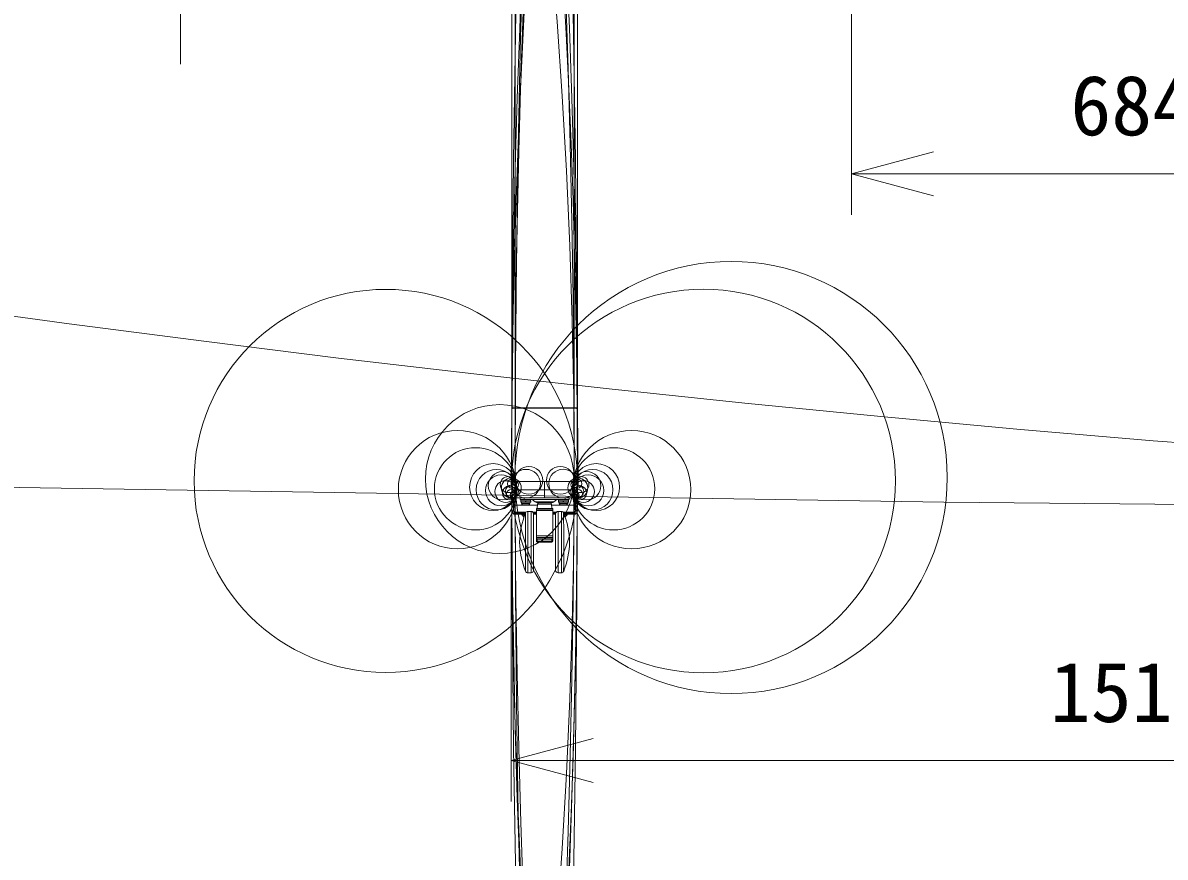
# Model space of a CAD drawing. Units: millimetres, scale not verified. Extents: x -4441 to 4512, y -674 to 8972.
# Drawn here: x -50.56 to -15.72, y 8.23 to 33.69 of the extents above; entities that cross this region are included whole.
import ezdxf
from ezdxf.enums import TextEntityAlignment as Align

# ---------------------------------------------------------------- set-up
doc = ezdxf.new("R2010")
doc.units = ezdxf.units.MM
doc.header["$LTSCALE"] = 0.125
for name, color, linetype, lineweight in [('0-0_0', 7, 'Continuous', 18), ('0-5_SUNPO', 3, 'Continuous', 18), ('0-6_GAIKEI', 1, 'Continuous', 18)]:
    doc.layers.add(name, color=color, linetype=linetype, lineweight=lineweight)
doc.styles.add('ＭＳ ゴシック', font='')
doc.styles.get('ＭＳ ゴシック').set_extended_font_data('MS Gothic')

# ---------------------------------------------------------------- blocks, each defined once
blk = doc.blocks.new('_Open30')
at = {"layer": '0-0_0'}
blk.add_line((0, 0), (-1, 0), dxfattribs=at)
blk.add_lwpolyline([(-1, 0.26795), (0, 0), (-1, -0.26795)], dxfattribs=at)
blk = doc.blocks.new('D1')
at = {"layer": '0-5_SUNPO'}
for p, q in [((168.2157, 168.3692), (168.2157, 155.3243)), ((185.3157, 168.3692), (185.3157, 155.3243)), ((170.7157, 156.5743), (182.8157, 156.5743))]:
    blk.add_line(p, q, dxfattribs=at)
at = {"layer": '0-5_SUNPO', "xscale": 2.5, "yscale": 2.5, "rotation": 180}
blk.add_blockref('_Open30', (168.2157, 156.5743), dxfattribs=at)
at = {"layer": '0-5_SUNPO', "xscale": 2.5, "yscale": 2.5}
blk.add_blockref('_Open30', (185.3157, 156.5743), dxfattribs=at)
at = {"layer": '0-5_SUNPO', "color": 7, "style": 'ＭＳ ゴシック'}
blk.add_text('684', height=1.833, dxfattribs=at).set_placement((174.8907, 157.1993), align=Align.BOTTOM_LEFT)
blk = doc.blocks.new('D2')
at = {"layer": '0-5_SUNPO'}
for p, q in [((166.4861, 177.8332), (146.4974, 177.8332)), ((147.7474, 175.3332), (147.7474, 172.8332)), ((166.4861, 170.3332), (146.4974, 170.3332)), ((147.7474, 170.3332), (147.7474, 159.9166))]:
    blk.add_line(p, q, dxfattribs=at)
at = {"layer": '0-5_SUNPO', "xscale": 2.5, "yscale": 2.5}
for p, rotation in [((147.7474, 177.8332), 90), ((147.7474, 170.3332), 270)]:
    blk.add_blockref('_Open30', p, dxfattribs=dict(at, rotation=rotation))
at = {"layer": '0-5_SUNPO', "color": 7, "style": 'ＭＳ ゴシック'}
blk.add_text('300', height=1.833, rotation=90, dxfattribs=at).set_placement((147.1224, 161.9999), align=Align.BOTTOM_LEFT)
blk = doc.blocks.new('D5')
at = {"layer": '0-5_SUNPO'}
for p, q in [((157.8308, 146.0466), (157.8308, 137.4208)), ((195.7006, 146.0465), (195.7006, 137.4208)), ((160.3308, 138.6708), (193.2006, 138.6708))]:
    blk.add_line(p, q, dxfattribs=at)
at = {"layer": '0-5_SUNPO', "xscale": 2.5, "yscale": 2.5, "rotation": 180}
blk.add_blockref('_Open30', (157.8308, 138.6708), dxfattribs=at)
at = {"layer": '0-5_SUNPO', "xscale": 2.5, "yscale": 2.5}
blk.add_blockref('_Open30', (195.7006, 138.6708), dxfattribs=at)
at = {"layer": '0-5_SUNPO', "color": 7, "style": 'ＭＳ ゴシック'}
blk.add_text('1513', height=1.833, dxfattribs=at).set_placement((174.2657, 139.2958), align=Align.BOTTOM_LEFT)

msp = doc.modelspace()

# ---------------------------------------------------------------- linework, layer by layer
at = {"layer": '0-6_GAIKEI', "color": 7}
for p, q in [((-35.6444, 57.3384), (-35.6444, 21.9409)), ((-33.6444, 35.0134), (-33.6444, 21.9409)), ((-35.6449, 21.896), (-35.668, 19.5847)), ((-35.6453, 21.644), (-35.6452, 21.6758)), ((-35.6446, 21.9235), (-35.6449, 21.896)), ((-35.6445, 21.9272), (-35.6447, 21.8617)), ((-35.6446, 21.9273), (-35.6445, 21.9272)), ((-35.6446, 21.9273), (-35.6446, 21.9235)), ((-35.6445, 21.9272), (-35.6443, 21.9272)), ((-35.6443, 21.9272), (-35.6441, 21.9272)), ((-35.6407, 21.9361), (-35.6368, 21.9387)), ((-35.632, 21.9397), (-35.6321, 21.9397)), ((-33.6568, 21.9397), (-33.6569, 21.9397)), ((-33.6446, 21.9272), (-33.6448, 21.9272)), ((-33.6444, 21.9272), (-33.6446, 21.9272)), ((-33.6444, 21.9272), (-33.6443, 21.9273)), ((-33.6444, 21.9272), (-33.6444, 21.9266)), ((-33.6443, 21.9235), (-33.6443, 21.9273)), ((-33.644, 21.896), (-33.6443, 21.9235)), ((-33.6209, 19.5847), (-33.644, 21.896)), ((-33.6435, 21.6439), (-33.6436, 21.6758)), ((-35.6668, 19.5517), (-35.668, 19.5847)), ((-35.6444, 19.5397), (-35.6543, 19.5397)), ((-35.6445, 19.5898), (-35.6448, 19.5908)), ((-35.6445, 19.5898), (-35.6445, 19.5924)), ((-35.6445, 19.5846), (-35.6445, 19.5898)), ((-35.6445, 19.5846), (-35.6444, 19.5825)), ((-35.6443, 19.5953), (-35.6444, 19.5909)), ((-35.6444, 19.5909), (-35.6444, 19.1959)), ((-33.7444, 19.6909), (-35.5444, 19.6909)), ((-33.6453, 19.6033), (-33.6449, 19.6003)), ((-33.6444, 19.5909), (-33.6444, 19.1959)), ((-33.6444, 19.5894), (-33.6443, 19.5898)), ((-33.6444, 19.5846), (-33.6444, 19.5824)), ((-33.6345, 19.5397), (-33.6444, 19.5397)), ((-33.6443, 19.5898), (-33.6441, 19.5908)), ((-33.6443, 19.5898), (-33.6443, 19.5846)), ((-33.6209, 19.5847), (-33.622, 19.5517)), ((-35.6444, 18.7909), (-35.6444, 19.1957)), ((-35.6444, 19.1909), (-33.6444, 19.1909)), ((-33.6447, 19.1942), (-33.6444, 19.1959)), ((-33.6444, 19.1957), (-33.6444, 18.7909)), ((-34.8944, 17.8659), (-34.8944, 18.8674)), ((-34.3944, 18.8674), (-34.8944, 18.8674)), ((-34.3944, 18.8674), (-34.3944, 17.8659)), ((-35.5444, 18.6909), (-35.2419, 18.6909)), ((-35.3369, 18.6834), (-35.3369, 18.6762)), ((-35.2447, 18.6834), (-35.3369, 18.6834)), ((-35.2944, 18.6909), (-35.2944, 18.6834)), ((-35.2757, 18.6134), (-35.2749, 18.5992)), ((-35.2732, 18.6307), (-35.2729, 18.6312)), ((-35.265, 18.6909), (-35.2637, 18.6834)), ((-35.0569, 18.7784), (-35.1564, 18.7784)), ((-34.9819, 16.9784), (-34.9819, 18.7034)), ((-34.9819, 18.6909), (-34.8944, 18.6909)), ((-34.3944, 18.6909), (-34.3069, 18.6909)), ((-34.3069, 16.9784), (-34.3069, 18.7034)), ((-34.1325, 18.7784), (-34.2319, 18.7784)), ((-34.047, 18.6909), (-33.7444, 18.6909)), ((-33.9519, 18.6834), (-34.0441, 18.6834)), ((-33.9519, 18.6762), (-34.0414, 18.6762)), ((-34.0251, 18.6834), (-34.0239, 18.6909)), ((-34.0159, 18.6312), (-34.0157, 18.6307)), ((-34.0139, 18.5992), (-34.0132, 18.6134)), ((-33.9944, 18.6834), (-33.9944, 18.6909)), ((-33.9519, 18.6762), (-33.9519, 18.6834)), ((-34.4194, 17.8409), (-34.8694, 17.8409)), ((-35.1589, 16.9034), (-35.1567, 16.9034)), ((-35.1567, 16.9034), (-35.0569, 16.9034)), ((-34.2319, 16.9034), (-34.1322, 16.9034))]:
    msp.add_line(p, q, dxfattribs=at)
at = {"layer": '0-6_GAIKEI'}
for p, q in [((-35.5444, 57.3384), (-35.5444, 21.9409)), ((-33.7444, 35.0134), (-33.7444, 21.9409)), ((-33.6444, 21.9409), (-35.6444, 21.9409)), ((-35.5694, 21.9409), (-35.5694, 21.9397)), ((-35.5633, 21.9397), (-35.5633, 21.9409)), ((-33.7444, 21.9397), (-35.5445, 21.9397)), ((-35.5445, 21.9272), (-33.7444, 21.9272)), ((-35.487, 21.9397), (-35.487, 21.9409)), ((-33.8019, 21.9409), (-33.8019, 21.9397)), ((-33.7444, 21.9397), (-33.7444, 21.9272)), ((-33.7255, 21.9409), (-33.7255, 21.9397)), ((-33.7194, 21.9397), (-33.7194, 21.9409)), ((-35.6444, 19.5517), (-35.6668, 19.5517)), ((-34.6444, 19.6909), (-34.6444, 19.1909)), ((-33.622, 19.5517), (-33.6445, 19.5517)), ((-33.6444, 19.4409), (-35.6444, 19.4409)), ((-35.5944, 18.7909), (-35.5944, 19.1909)), ((-35.5819, 18.7738), (-35.5819, 19.1909)), ((-35.2694, 19.1909), (-35.2694, 19.1418)), ((-34.0194, 19.1418), (-34.0194, 19.1909)), ((-33.7069, 18.7738), (-33.7069, 19.1909)), ((-33.6944, 19.1909), (-33.6944, 18.7909)), ((-35.6444, 18.9354), (-35.5944, 18.9354)), ((-35.5819, 18.9689), (-35.2503, 18.9689)), ((-35.3719, 19.1018), (-35.0669, 19.1018)), ((-35.3694, 19.1418), (-35.3694, 19.1018)), ((-35.3507, 19.0643), (-35.3485, 19.0231)), ((-35.0903, 19.0231), (-35.3485, 19.0231)), ((-35.125, 18.9798), (-35.3139, 18.9798)), ((-35.2979, 18.9764), (-35.2982, 18.9758)), ((-35.2407, 18.9681), (-35.2407, 18.9764)), ((-35.2407, 18.9689), (-35.1981, 18.9689)), ((-35.2352, 19.1018), (-35.2116, 19.0643)), ((-35.2037, 19.0643), (-35.2273, 19.1018)), ((-35.2076, 19.0706), (-35.2155, 19.0706)), ((-35.1981, 18.9681), (-35.1981, 18.9764)), ((-35.1886, 18.9689), (-34.859, 18.9689)), ((-35.1407, 18.9758), (-35.141, 18.9764)), ((-35.0903, 19.0231), (-35.0882, 19.0643)), ((-35.0694, 19.1018), (-35.0694, 19.1418)), ((-35.0669, 19.0643), (-35.0669, 19.1018)), ((-35.0194, 19.1418), (-34.9287, 19.0692)), ((-34.3602, 19.0692), (-34.9287, 19.0692)), ((-34.3944, 18.8651), (-34.8944, 18.8651)), ((-34.3944, 18.8476), (-34.8944, 18.8476)), ((-34.8567, 18.9953), (-34.8679, 18.8674)), ((-34.4383, 19.0418), (-34.8506, 19.0418)), ((-34.8069, 19.0409), (-34.482, 19.0409)), ((-34.7694, 19.0418), (-34.7694, 19.0409)), ((-34.5194, 19.0409), (-34.5194, 19.0418)), ((-34.4298, 18.9689), (-34.1003, 18.9689)), ((-34.3602, 19.0692), (-34.2694, 19.1418)), ((-34.2219, 19.1018), (-33.9169, 19.1018)), ((-34.2194, 19.1418), (-34.2194, 19.1018)), ((-34.2007, 19.0643), (-34.1985, 19.0231)), ((-33.9403, 19.0231), (-34.1985, 19.0231)), ((-33.975, 18.9798), (-34.1639, 18.9798)), ((-34.1479, 18.9764), (-34.1482, 18.9758)), ((-34.0907, 18.9681), (-34.0907, 18.9764)), ((-34.0907, 18.9689), (-34.0481, 18.9689)), ((-34.0852, 19.1018), (-34.0616, 19.0643)), ((-34.0537, 19.0643), (-34.0773, 19.1018)), ((-34.0576, 19.0706), (-34.0655, 19.0706)), ((-34.0481, 18.9681), (-34.0481, 18.9764)), ((-34.0386, 18.9689), (-33.7069, 18.9689)), ((-33.9907, 18.9758), (-33.991, 18.9764)), ((-33.9403, 19.0231), (-33.9382, 19.0643)), ((-33.9194, 19.1018), (-33.9194, 19.1418)), ((-33.9169, 19.0643), (-33.9169, 19.1018)), ((-33.6944, 18.9354), (-33.6444, 18.9354)), ((-35.6177, 18.7229), (-35.2294, 18.7229)), ((-35.5819, 18.7738), (-35.569, 18.7536)), ((-35.569, 18.7536), (-35.212, 18.7536)), ((-35.2213, 18.7409), (-35.5444, 18.7409)), ((-35.2475, 18.6762), (-35.3369, 18.6762)), ((-35.0569, 18.7784), (-35.0569, 16.9034)), ((-35.0012, 18.7536), (-34.8944, 18.7536)), ((-34.8944, 18.7409), (-34.992, 18.7409)), ((-34.9845, 18.7229), (-34.8944, 18.7229)), ((-34.3944, 18.8011), (-34.8944, 18.8011)), ((-34.3944, 18.7536), (-34.2876, 18.7536)), ((-34.2969, 18.7409), (-34.3944, 18.7409)), ((-34.3944, 18.7229), (-34.3044, 18.7229)), ((-34.2319, 18.7784), (-34.2319, 16.9034)), ((-34.0768, 18.7536), (-33.7199, 18.7536)), ((-33.7444, 18.7409), (-34.0676, 18.7409)), ((-34.0595, 18.7229), (-33.6712, 18.7229)), ((-33.7069, 18.7738), (-33.7199, 18.7536)), ((-34.3944, 18.029), (-34.8944, 18.029)), ((-34.3944, 17.9773), (-34.8944, 17.9773)), ((-34.3944, 17.9394), (-34.8944, 17.9394)), ((-34.8944, 17.9263), (-34.3944, 17.9263)), ((-34.8944, 17.8659), (-34.3944, 17.8659)), ((-34.8694, 17.8409), (-34.8694, 17.9263)), ((-34.4194, 17.8409), (-34.4194, 17.9263))]:
    msp.add_line(p, q, dxfattribs=at)
for points in [[(-33.8944, 19.1909), (-33.8944, 19.1418), (-35.3944, 19.1418), (-35.3944, 19.1909)], [(-35.3719, 19.1018), (-35.3719, 19.0643), (-35.0669, 19.0643)], [(-34.421, 18.8674), (-34.4322, 18.9953), (-34.8567, 18.9953)], [(-34.2219, 19.1018), (-34.2219, 19.0643), (-33.9169, 19.0643)]]:
    msp.add_lwpolyline(points, dxfattribs=at)
at = {"layer": '0-6_GAIKEI', "color": 7}
for points in [[(-35.2969, 18.6421), (-35.2969, 18.6134), (-35.2701, 18.6134)], [(-34.0188, 18.6134), (-33.9919, 18.6134), (-33.9919, 18.6421)]]:
    msp.add_lwpolyline(points, dxfattribs=at)
for centre, radius in [((35.3886, 4495.3383), 4476.6484), ((38.6486, 675.7958), 657.106), ((-35.6319, 21.9268), 0.0128), ((-33.657, 21.9267), 0.0129), ((-33.6566, 21.9277), 0.0119), ((-35.5445, 19.5901), 0.1008), ((-35.5443, 19.5908), 0.1001), ((-33.7452, 19.5895), 0.1009), ((-33.7452, 19.5909), 0.1007), ((-33.7445, 19.5908), 0.1001)]:
    msp.add_circle(centre, radius, dxfattribs=at)
at = {"layer": '0-6_GAIKEI'}
for centre, radius in [((-728.3505, 20.5242), 694.7083), ((-692.5255, 20.5242), 694.7083), ((659.0468, 20.5242), 694.6934), ((489.4014, 19.7107), 524.9482), ((-394.8075, 20.6538), 361.0653), ((-358.9825, 20.6538), 361.0653), ((317.2743, 20.6637), 352.821), ((-365.0168, 20.7071), 331.3746), ((-329.1918, 20.7071), 331.3746), ((295.7259, 20.7072), 331.3725), ((228.6079, 19.7697), 264.2546), ((-297.7963, 19.7697), 264.1541), ((-261.9713, 19.7697), 264.1541), ((-212.5052, 19.9738), 178.763), ((-176.6802, 19.9738), 178.763), ((-22.6384, 19.5916), 62.3832), ((-28.9545, 19.8119), 6.5922), ((-39.4885, 19.708), 5.8464), ((-29.7947, 19.708), 5.852), ((-36.0118, 19.7665), 2.2695), ((-37.2997, 19.4418), 1.8053), ((-31.9891, 19.4418), 1.8053), ((-36.7499, 19.4681), 1.2549), ((-32.5389, 19.4681), 1.2549), ((-36.2154, 19.5203), 0.7178), ((-33.0734, 19.5203), 0.7178), ((-36.1128, 19.4397), 0.6183), ((-35.9714, 19.4196), 0.4756), ((-35.9316, 19.5616), 0.431), ((-35.2093, 19.625), 0.4369), ((-35.1236, 19.7257), 0.4226), ((-34.1652, 19.7257), 0.4225), ((-34.0802, 19.625), 0.4374), ((-33.1761, 19.4397), 0.6183), ((-33.3175, 19.4196), 0.4756), ((-33.3573, 19.5616), 0.431), ((-35.8314, 19.3846), 0.3312), ((-35.75, 19.5964), 0.2461), ((-35.6587, 19.4938), 0.3044), ((-35.7199, 19.3415), 0.2117), ((-35.6407, 19.388), 0.1971), ((-35.6418, 19.6241), 0.1344), ((-35.5715, 19.6477), 0.0603), ((-35.5579, 19.6376), 0.056), ((-35.5559, 19.6425), 0.0509), ((-35.5458, 19.6636), 0.0275), ((-35.5449, 19.666), 0.0249), ((-35.5329, 19.6678), 0.0168), ((-33.6301, 19.4938), 0.3044), ((-33.6482, 19.388), 0.1971), ((-33.4575, 19.3846), 0.3312), ((-33.7309, 19.6376), 0.056), ((-33.5388, 19.5964), 0.2461), ((-33.7329, 19.6425), 0.0509), ((-33.6471, 19.6241), 0.1344), ((-33.5689, 19.3415), 0.2117), ((-33.7174, 19.6477), 0.0603), ((-33.7559, 19.6678), 0.0168), ((-33.7431, 19.6636), 0.0275), ((-33.7439, 19.666), 0.0249), ((-35.6595, 19.3093), 0.1433), ((-35.6109, 19.2741), 0.0833), ((-35.6004, 19.2868), 0.0894), ((-35.5896, 19.2492), 0.0505), ((-35.5842, 19.24), 0.0398), ((-33.6884, 19.2868), 0.0894), ((-33.6294, 19.3093), 0.1433), ((-33.678, 19.2741), 0.0833), ((-33.6992, 19.2492), 0.0505), ((-33.7047, 19.24), 0.0398)]:
    msp.add_circle(centre, radius, dxfattribs=at)
at = {"layer": '0-6_GAIKEI', "color": 7}
for centre, radius, start, end in [((53.1234, 21.3997), 88.769, 179.65951, 179.82545), ((358.2025, 20.6157), 393.8491, 179.8092, 179.84578), ((53.1044, 21.3998), 88.75, 179.65949, 179.82176), ((-35.6321, 21.9272), 0.0125, 132.96196, 179.42897), ((-35.632, 21.9272), 0.0125, 134.22674, 179.81193), ((-35.632, 21.9271), 0.0125, 112.4497, 133.9526), ((-35.632, 21.9271), 0.0125, 91.99444, 112.44843), ((-33.6569, 21.9271), 0.0125, 67.5898, 87.97685), ((-33.6568, 21.9272), 0.0125, 0.57103, 69.02422), ((-33.6569, 21.9272), 0.0125, 0.18807, 67.16386), ((-122.4072, 21.3997), 88.764, 0.17822, 0.34049), ((-122.3994, 21.3997), 88.7562, 0.17463, 0.3405), ((-427.4776, 20.6157), 393.8354, 0.15421, 0.19079), ((-35.6543, 19.5522), 0.0125, 182.00584, 269.99892), ((-35.5444, 19.5909), 0.1, 90, 180.00002), ((-33.7444, 19.5909), 0.1, 0, 89.99998), ((-33.6345, 19.5522), 0.0125, 269.99444, 357.99393), ((-35.6394, 19.1959), 0.005, 180.00265, 269.99735), ((-33.6494, 19.1959), 0.005, 270.02517, 339.75009), ((-35.5444, 18.7909), 0.1, 180, 270), ((-32.9069, 17.7976), 2.5, 158.06808, 179.01446), ((-35.2194, 18.7734), 0.1525, 219.60193, 249.36221), ((-35.2194, 18.7734), 0.152, 249.38294, 252.6099), ((-35.1564, 18.7034), 0.075, 90.00266, 158.1918), ((-35.0569, 18.7034), 0.075, 0, 90), ((-34.2319, 18.7034), 0.075, 90, 180), ((-34.1325, 18.7034), 0.075, 21.74485, 89.99905), ((-36.3819, 17.7976), 2.5, 0.98554, 21.93191), ((-34.0694, 18.7734), 0.152, 287.3901, 290.61706), ((-34.0694, 18.7734), 0.1525, 290.63779, 320.39807), ((-33.7444, 18.7909), 0.1, 269.99995, 359.99998), ((-32.9069, 17.8836), 2.5, 180.98554, 201.91343), ((-34.8694, 17.8659), 0.025, 180, 270), ((-34.4194, 17.8659), 0.025, 270, 0), ((-36.3819, 17.8836), 2.5, 338.08654, 359.01446), ((-35.1567, 16.9784), 0.075, 201.70699, 270.00156), ((-35.0569, 16.9784), 0.075, 270, 0), ((-34.2319, 16.9784), 0.075, 180, 270), ((-34.1322, 16.9784), 0.075, 270.00212, 338.34617)]:
    msp.add_arc(centre, radius, start, end, dxfattribs=at)
at = {"layer": '0-6_GAIKEI'}
for centre, radius, start, end in [((-35.5725, -65.6784), 87.6056, 89.98166, 90.04681), ((-35.5793, -65.2236), 87.1633, 89.97708, 90.0346), ((-16.1929, 21.9334), 19.3515, 179.98161, 180.01841), ((-33.7095, -65.2065), 87.1462, 89.96539, 90.02292), ((-33.7163, -65.6786), 87.6059, 89.95319, 90.01834), ((-35.6477, 28.7824), 9.1978, 269.87354, 270.01956), ((-33.6407, 28.2312), 8.6466, 269.97578, 270.13111), ((-35.3011, 19.0256), 0.0475, 183, 254.34008), ((-35.2194, 19.3168), 0.35, 254.34008, 256.99712), ((-35.2194, 19.3168), 0.3493, 257.02227, 266.50424), ((-35.2194, 19.3168), 0.3493, 273.49576, 282.97773), ((-35.2194, 19.3168), 0.35, 283.00288, 285.65992), ((-35.1378, 19.0256), 0.0475, 285.65992, 357), ((-34.8506, 19.1668), 0.125, 231.34019, 270), ((-34.8069, 18.9909), 0.05, 90, 175), ((-34.482, 18.9909), 0.05, 5, 90), ((-34.4383, 19.1668), 0.125, 270, 308.65981), ((-34.1511, 19.0256), 0.0475, 183, 254.34008), ((-34.0694, 19.3168), 0.35, 254.34008, 256.99712), ((-34.0694, 19.3168), 0.3493, 257.02227, 266.50424), ((-34.0694, 19.3168), 0.3493, 273.49576, 282.97773), ((-34.0694, 19.3168), 0.35, 283.00288, 285.65992), ((-33.9878, 19.0256), 0.0475, 285.65992, 357), ((-35.5444, 18.7909), 0.05, 180, 270), ((869.9505, 17.7097), 905.1771, 179.93533, 180.04806), ((997.7368, 17.7029), 1032.8938, 179.94034, 180.04435), ((-1067.0255, 17.7029), 1032.8936, 359.95565, 0.05966), ((-939.2641, 17.7097), 905.2018, 359.95194, 0.06467), ((-33.7444, 18.7909), 0.05, 270, 0)]:
    msp.add_arc(centre, radius, start, end, dxfattribs=at)
for centre, major_axis, ratio, start_param, end_param in [((-35.2194, 19.2812), (-0.3406, 0), 0.896486, 1.5082172, 1.6333755), ((-34.0694, 19.2812), (-0.3406, 0), 0.896486, 1.5082172, 1.6333755), ((-35.5499, 18.7909), (0, 0.05), 0.572932, 2.4119418, 2.8825436), ((-33.739, 18.7909), (0, 0.05), 0.572932, 3.4006417, 3.8712435)]:
    msp.add_ellipse(centre, major_axis=major_axis, ratio=ratio, start_param=start_param, end_param=end_param, dxfattribs=at)

# ---------------------------------------------------------------- block references
at = {"layer": '0-5_SUNPO'}
for name in ['D2', 'D1', 'D5']:
    msp.add_blockref(name, (-193.4976, -127.4948), dxfattribs=at)

doc.saveas('drawing.dxf')
